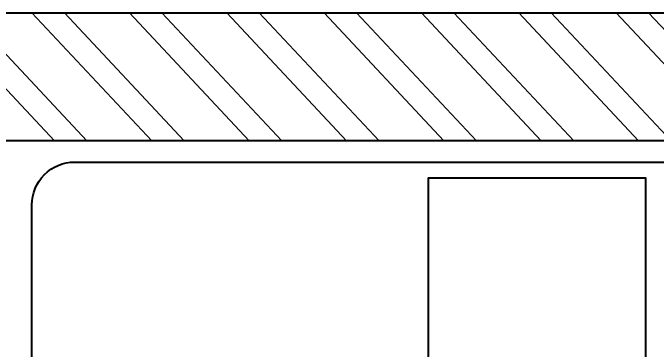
# Model space of a CAD drawing. Header units: feet. Extents: x 7280033 to 7299191, y -5590214 to -5578860.
# Drawn here: x 7295241 to 7295995, y -5579879 to -5579484 of the extents above; entities that cross this region are included whole.
import ezdxf

# ---------------------------------------------------------------- set-up
doc = ezdxf.new("R2010")
doc.units = ezdxf.units.FT
doc.header["$LTSCALE"] = 33
doc.header["$MEASUREMENT"] = 0
doc.layers.add('A-WALL', color=1, linetype='Continuous')
doc.layers.add('PDF_Geometry', color=7, linetype='Continuous')
for name, color, linetype, lineweight in [('LENS-FURNITURE', 13, 'Continuous', 9), ('LENS_DIMENSION', 193, 'Continuous', 0), ('LENS_PARTITION', 21, 'Continuous', 25), ('LN-HATCH', 251, 'Continuous', 0)]:
    doc.layers.add(name, color=color, linetype=linetype, lineweight=lineweight)
doc.styles.get("Standard").update_dxf_attribs({"font": 'GILC____.TTF'})

# ---------------------------------------------------------------- blocks, each defined once
blk = doc.blocks.new('A$C65946c4b')
at = {"layer": 'LN-HATCH'}
h = blk.add_hatch(dxfattribs=at)
h.set_pattern_fill('ANSI32', color=256, scale=222, angle=88.10999999999999)
h.set_pattern_definition([(133.11, (-3282072.577467541, 5471242.885349189), (-60.77608072651567, -56.89314995255626), []), (133.11, (-3282071.283157284, 5471282.108426016), (-60.77608072651567, -56.89314995255626), [])])
h.paths.add_polyline_path([(-5965, 2150), (-9425, 2150), (-9425, 1900), (-5965, 1900)])
h.paths.add_polyline_path([(-5545, 2150), (-3365, 2150), (-3365, 1900), (-5545, 1900)])
h.paths.add_polyline_path([(-2945, 2150), (-250, 2150), (-250, 6520), (0, 6520), (0, 1900), (-2945, 1900)])
h.paths.add_polyline_path([(5600, 7707.926434721797), (5600, 6550), (0, 6550), (0, 6800), (5150, 6800), (5150, 8850), (5420, 8850), (5420, 9390), (5150, 9390), (5150, 9540), (5600, 9540), (5600, 7957.926434721797), (5750, 7957.926434721797), (5750, 7707.926434721797)])
h.paths.add_polyline_path([(6500, 7707.926434721797), (6900, 7707.926434721797), (6900, 10730), (5600, 10730), (5600, 10457.9264347218), (6650, 10457.9264347218), (6650, 7957.926434721797), (6500, 7957.926434721797)])
h.paths.add_polyline_path([(-30, 10730), (5150, 10730), (5150, 10580), (-30, 10580)])
h.paths.add_polyline_path([(-5780, 10730), (-450, 10730), (-450, 10580), (-5780, 10580)])
h.paths.add_polyline_path([(-9425, 10730), (-6200, 10730), (-6200, 10580), (-9425, 10580)])
at = {"layer": 'A-WALL'}
blk.add_lwpolyline([(-30, 10730), (5150, 10730), (5150, 10580), (-30, 10580)], close=True, dxfattribs=at)
blk = doc.blocks.new('MINGSING')
at = {"layer": 'LENS_PARTITION', "color": 1}
blk.add_lwpolyline([(0, 225.050557859242), (255, 225.050557859242), (255, 575.0505578592417), (0, 575.0505578592417)], close=True, dxfattribs=at)
at = {"insert": (7.55703631043434, 290.8781383554451), "char_height": 25, "width": 317.4808165720382, "attachment_point": 1}
blk.add_mtext('CM2200\\P{\\H0.4x;305mm W x 350mm D x 560mm H}', dxfattribs=at)
blk = doc.blocks.new('MOROTISED TABLE-TRIAL SET 950x600')
at = {"layer": 'PDF_Geometry', "lineweight": 25}
blk.add_lwpolyline([(415.5923622683621, 2.18279e-11), (550.0003704861738, 2.18279e-11, 0.4142524001247118), (599.9958994225599, 50.00260162355697), (599.9958994225599, 899.9973678589085, 0.4142518501714829), (550.0003704861738, 950.0000000000218), (50.00260613718999, 950.0000000000218, 0.4142929195148918), (4.605390131e-07, 899.9973678589085), (4.605390131e-07, 50.00260162355697, 0.414163635492108), (50.00260613718999, 2.18279e-11), (415.5923622683621, 2.18279e-11)], format="xyb", dxfattribs=at)

msp = doc.modelspace()

# ---------------------------------------------------------------- block references
msp.add_blockref('MINGSING', (7295727.331556255, -5580252.578897617))
at = {"layer": 'LENS-FURNITURE', "xscale": -1, "rotation": 90}
msp.add_blockref('MOROTISED TABLE-TRIAL SET 950x600', (7296213.135698853, -5579658.777768515), dxfattribs=at)
at = {"layer": 'LENS_DIMENSION'}
msp.add_blockref('A$C65946c4b', (7292291.07764997, -5590213.918900274), dxfattribs=at)

doc.saveas('drawing.dxf')
